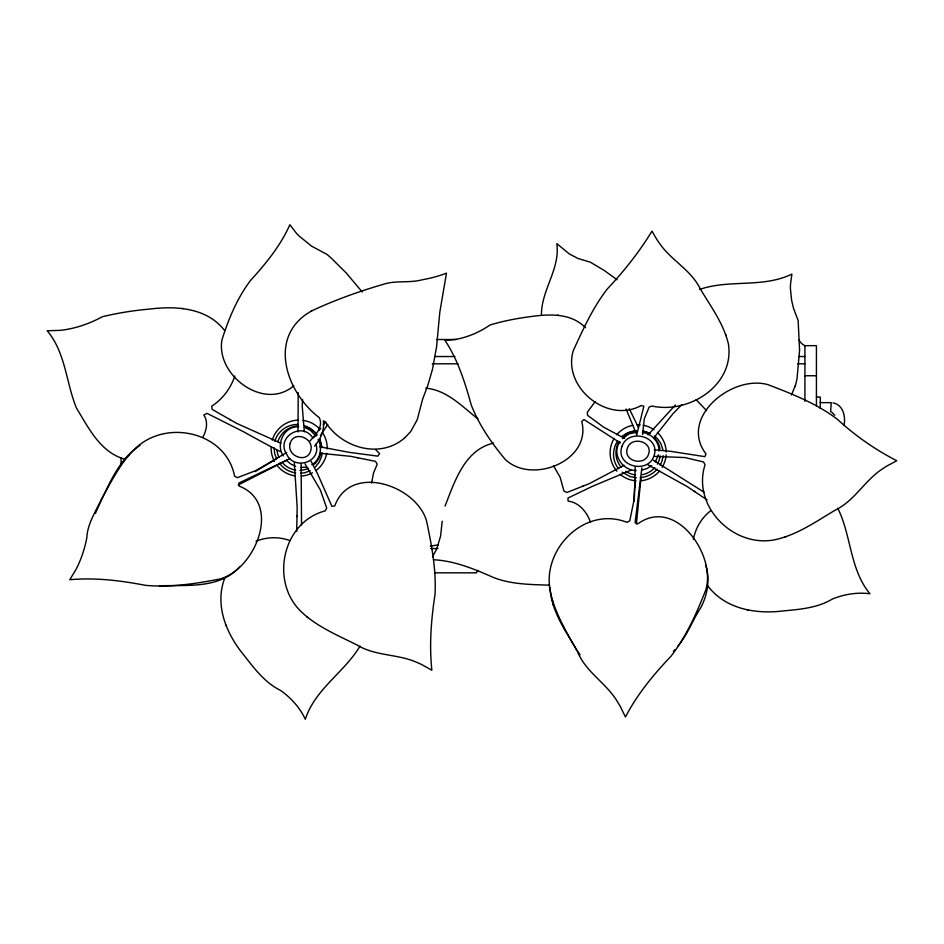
<?xml version="1.0" encoding="UTF-8"?>
<svg xmlns="http://www.w3.org/2000/svg" width="944" height="944" viewBox="0 0 944 944"><rect width="100%" height="100%" fill="white"/><g stroke="black" fill="none" stroke-linecap="round" stroke-linejoin="round"><path stroke-width="1.42" d="M305.042 463.858L320.405 490.066L326.707 508.084L325.22 510.869C283.176 521.867 270.291 579.38 299.401 609.895C315.272 626.049 336.807 634.852 356.761 644.846C375.441 656.41 397.943 653.708 417.555 662.688A97.975 24.721 30.6 0 0 421.508 664.446L431.856 670.252C429.19 645.035 431.148 619.701 434.983 594.732C436.376 569.787 431.62 544.9 426.499 520.699C415.985 485.098 350.413 463.008 334.778 505.89L331.899 506.338L317.845 474.443L311.036 461.156M634.793 487.01L635.135 467.221M296.687 531.507L297.171 507.247L294.316 462.702M541.443 314.399C541.526 289.666 560.323 268.946 556.818 243.611L569.35 253.983L578.011 258.479L590.425 262.22L604.136 270.397L617.093 279.743M442.217 521.206L440.541 536.251L437.261 547.296A68.853 8.921 -66.5 0 0 435.821 550.647L432.505 556.783M635.005 478.502L634.25 501.335M634.734 486.538L633.813 501.122L629.766 520.852L627.017 522.362C585.386 505.748 542.411 548.252 550.057 590.035C554.234 612.609 566.931 632.409 577.775 652.304C586.448 672.777 606.827 683.409 617.777 702.265A92.524 21.205 65 0 0 620.078 706.041L625.447 717.003C637.176 694.418 653.425 674.724 670.865 656.375C686.312 636.575 696.589 613.222 705.734 590.106C716.72 555.107 675.349 496.32 637.802 523.896L635.111 522.528L641.861 467.87M302.564 399.454L302.233 406.05L304.322 431.762M642.604 434.476L644.315 418.77L649.142 407.1L651.938 406.026C689.12 414.227 734.692 385.258 728.438 344.112C723.706 323.757 710.785 306.517 700.236 288.817C690.984 269.819 671.373 260.544 659.632 243.528A92.524 26.066 66.5 0 0 657.319 240.272L651.95 231.138C639.289 252.013 624.043 271.117 607.37 288.899C592.82 307.579 583.05 329.409 573.256 350.696C562.223 387.335 607.783 424.269 641.224 405.483L643.867 406.274L636.634 435.219M830.614 411.844L831.239 402.64L820.265 402.64M636.398 524.038L640.988 477.794M322.105 452.742L321.597 456.507L319.166 462.265L315.296 467.115M371.57 483.033L373.541 472.944L377.222 464.2L375.535 461.38L350.625 456.33L320.028 453.25M404.811 437.815L410.746 431.491L417.224 419.738L422.593 399.277L427.986 384.892L432.517 369.116L436.576 346.873L439.81 312.193L446.488 273.123C438.653 276.262 430.393 278.268 422.11 279.802C410.109 283.106 397.4 280.451 385.553 283.66C360.36 290.941 335.45 299.696 311.721 310.883C266.833 335.651 285.654 392.22 319.225 417.602C323.733 426.688 315.674 434.57 310.045 440.966M585.516 327.698C569.716 311.685 546.163 314.258 525.891 317.267C513.784 318.978 501.783 321.456 490.078 324.972C480.72 331.427 470.183 336.206 459.091 338.731A57.041 10.821 -9.6 0 0 455.374 339.451L444.954 340.324C457.993 359.983 465.038 382.639 471.304 405.141C479.115 425.107 491.576 443.102 505.205 459.386C531.767 484.968 591.9 460.814 581.74 421.472L583.982 419.549L620.279 442.913M693.38 539.366C695.468 528.133 701.675 517.666 710.773 510.692M663.195 455.681L661.838 461.758L660.057 465.085M658.475 454.866L655.348 461.887M791.485 395.017L795.804 384.255L797.078 378.296L799.58 350.224L798.128 320.476L793.597 308.582M445.013 506.102C454.737 481.523 464.578 449.604 493.688 443.09M707.339 585.245C724.662 609.01 755.637 614.343 783.095 610.933C799.981 609.364 817.48 607.995 832.278 599.086C844.125 594.26 857.176 592.077 869.908 593.764C849.624 569.126 851.476 535.614 837.729 508.179M624.657 438.441L603.617 427.172L587.569 415.336L587.333 412.209L595.109 401.707M224.896 577.728C214.17 604.962 226.489 634.144 244.071 655.384C254.514 668.73 265.063 682.795 280.557 690.43C291 697.817 299.873 707.634 305.313 719.281C315.131 688.908 344.359 672.411 360.065 646.05M224.778 330.766C207.267 307.732 176.316 305.738 149.919 309.054C133.871 310.434 117.929 312.96 102.271 316.736C90.659 323.155 77.963 327.662 64.853 329.751A88.948 9.381 -7.2 0 0 60.286 330.353L47.2 330.766C65.75 352.832 65.986 382.591 76.464 408.079C88.618 427.939 100.406 452.459 124.773 459.173M234.855 376.031C230.749 388.255 222.607 399.17 211.727 406.168L212.152 409.389L236.767 423.431L280.982 443.208M647.844 464.79L686.913 486.384L707.08 499.872M95.438 513.383L96.961 509.666M274.81 441.355C277.595 431.125 287.696 423.927 298.269 424.505M97.102 509.312C108.206 486.384 117.847 460.023 139.96 445.415M202.842 437.214C206.465 430.606 208.494 421.685 203.81 415.077L207.007 413.342L243.894 431.915A95.745 4.873 27 0 0 280.191 451.551M230.301 419.75L229.687 419.407M617.789 440.883C611.96 449.084 612.007 460.979 618.639 468.696M681.839 404.587L672.801 413.92L653.732 438.028M793.526 308.358L791.603 300.275L790.399 288.486A55.944 5.074 -89.6 0 0 790.447 284.71L791.898 274.067C762.823 288.298 729.665 279.094 699.693 289.395M795.261 385.86L794.942 386.792M619.948 441.686C611.216 453.592 622.143 470.643 636.173 470.513M320.429 435.609L321.939 433.296M322.671 432.163L327.804 424.281M362.201 291.956L346.07 272.804L331.096 257.972L327.108 254.467L311.508 246.101L298.835 235.776A52.84 9.239 47.8 0 0 296.215 233.038L289.867 224.719C280.521 245.782 265.795 263.659 250.455 280.569C237.192 298.115 228.601 318.895 222.017 339.628C215.35 375.169 264.497 411.56 293.832 385.648M314.564 446.111C320.712 439.043 324.689 430.145 323.344 420.8L325.562 422.18C341.905 447.869 379.936 459.244 404.492 438.063M306.894 616.88L307.768 617.612M678.111 645.731C687.704 634.403 692.577 620.279 700.566 607.983C707.646 595.027 710.183 579.321 705.64 565.078M314.069 437.119L316.606 433.768M319.119 430.464L320.759 428.293M323.226 425.036L325.692 421.791M675.385 405.035L648.08 434.842M289.773 458.666L238.82 483.092L239.127 486.089C282.527 502.916 255.446 569.279 219.94 579.002C195.538 583.746 170.321 587.664 145.329 585.315C120.466 580.513 95.132 577.433 69.773 579.722L76.11 569.303A85.751 15.399 -57.6 0 1 78.057 565.326C82.104 556.535 85.054 547.26 86.813 537.75C87.521 523.649 95.674 511.565 101.48 499.081C111.699 481.169 120.785 461.769 136.255 447.68C167.407 418.77 226.147 432.399 234.596 476.189L237.345 477.676L256.154 470.466L286.61 452.565M673.402 651.407L675.031 649.555M239.623 566.884C219.563 589.139 186.428 584.867 159.418 585.787M657.13 469.168C653 474.089 646.652 477.216 640.244 477.546M622.438 438.653L628.964 433.921L636.988 432.104M125.174 458.489L125.894 457.651M128.101 456.046L128.88 455.161M311.721 310.883L310.8 311.426M433.473 559.733C454.843 560.842 474.549 569.126 493.901 577.669C511.66 584.489 530.917 584.501 549.585 585.174M582.719 486.254L589.115 483.741L624.055 465.321M311.839 464.743C320.405 459.834 322.695 447.881 318.175 439.444M622.155 436.234L627.618 432.8L636.409 430.653M275.872 459.268L255.116 471.575M651.62 465.699L646.959 468.519L641.696 470.159M238.242 484.992L287.283 459.952M726.137 335.568L725.806 334.613M631.217 470.077L592.466 486.29L567.981 498.031L568.087 501.099C579.156 502.385 587.168 512.38 590.543 522.41M256.025 541.242C266.609 536.947 278.775 536.546 289.548 540.452M583.274 486.042L566.837 492.497L563.946 491.045L560.111 477.192L553.467 465.758M310.269 470.737L304.416 472.861L300.652 473.156M552.346 600.101L552.677 601.234M654.157 449.769L670.405 451.303L704.849 456.648L706.029 453.97C678.264 417.602 732.485 374.154 768.192 384.751C792.264 393.967 816.926 403.643 837.647 419.525C855.406 435.868 875.324 449.733 896.8 460.743L886.333 466.324A92.524 20.249 -26.8 0 1 882.711 468.72C864.586 480.402 854.745 500.804 834.933 510.315C815.817 521.713 796.842 535.071 774.753 539.779C733.323 548.016 691.657 506.126 705.062 464.708L703.516 461.958L684.943 457.557L654.593 456.377M550.045 587.652C551.19 610.78 565.279 630.627 576.867 650.086M438.228 544.877L430.334 546.139M225.569 624.574L225.982 625.648M297.006 515.813L296.994 516.628M785.597 536.912L784.511 537.266M298.752 426.759C284.014 425.815 275.542 444.211 283.212 455.952M357.776 457.769L357.162 457.651M300.806 467.457L305.998 467.15M436.411 339.51L456.412 339.51M799.108 340.17A12.661 12.661 0 0 0 804.913 345.657L816.43 345.657L816.43 405.991M434.653 356.525L454.973 356.525M799.108 356.525L804.913 356.525M432.199 363.806L458.1 363.806M797.715 363.806L804.913 363.806M804.913 375.747L816.43 375.747M816.43 397.046L820.265 397.046L820.265 408.551M430.759 548.535L437.957 548.535M425.779 388.161C446.819 390.025 462.147 406.463 477.841 418.853M557.597 315.213L558.565 315.331M182.074 308.428L183.254 308.582M319.674 446.76L349.186 452.341L377.824 456.141L379.547 453.545L375.559 449.568M642.451 432.399C651.478 433.556 659.455 441.816 659.006 451.138M295.637 472.885C289.265 472.059 283.212 468.401 279.483 463.185M642.864 430.901L650.168 433.272M636.35 477.782L629.978 476.567L622.249 472.189M747.176 609.918L748.297 610.143M832.962 402.876C843.027 404.598 845.8 416.41 844.054 425.048M831.711 412.068L834.697 415.277M304.534 425.673L310.375 428.423L315.39 432.576M305.266 427.762L310.151 430.169L316.016 435.951M295.59 466.371L290.705 463.976L286.48 460.424M704.082 492.202L653.331 460.2M694.029 491.14L694.701 491.588M654.416 436.01L657.319 438.464L660.859 443.621L662.865 449.497M706.584 410.664L696.176 399.713M312.901 438.169C302.764 420.977 275.4 437.143 286.657 454.182C294.056 470.82 321.939 462.253 315.886 444.01M577.645 651.289L580.053 654.853M629.282 408.646L638.498 427.726M626.073 408.988L636.457 434.098M319.709 439.043L322.116 447.68M276.698 458.819L274.775 454.005L273.961 447.633M552.842 603.948L553.16 605.021M301.525 524.852L301.136 463.469M298.21 392.645L297.985 431.986M804.913 345.657L804.913 401.33M121.068 458.029L121.068 465.345M320.453 454.477A22.219 22.219 0 0 1 314.423 464.271M308.428 468.318A22.219 22.219 0 0 1 299.991 470.336M295.649 470.077A22.219 22.219 0 0 1 283.011 463.398M278.964 457.403A22.219 22.219 0 0 1 277.052 450.418M277.866 441.78A22.219 22.219 0 0 1 298.328 425.933M305.502 426.841A22.219 22.219 0 0 1 317.16 435.101M319.355 438.854A22.219 22.219 0 0 1 321.361 447.303M326.73 453.297A28.049 28.049 0 0 1 316.205 470.419M312.499 472.802A28.049 28.049 0 0 1 301.301 476.106M295.448 475.941A28.049 28.049 0 0 1 276.875 465.168M274.48 461.474A28.049 28.049 0 0 1 271.117 447.35M272.273 440.116A28.049 28.049 0 0 1 298.481 420.092M302.859 420.328A28.049 28.049 0 0 1 319.544 428.859M322.305 432.281A28.049 28.049 0 0 1 327.202 448.919M660.175 455.928A22.219 22.219 0 0 1 657.331 464.129M654.758 467.646A22.219 22.219 0 0 1 642.333 474.69M635.111 474.867A22.219 22.219 0 0 1 625.683 471.245M621.353 467.386A22.219 22.219 0 0 1 619.016 441.591M623.654 436.045A22.219 22.219 0 0 1 634.014 431.03M642.675 431.101A22.219 22.219 0 0 1 649.437 433.709M654.994 438.346A22.219 22.219 0 0 1 659.998 448.695M666.145 454.914A28.049 28.049 0 0 1 662.169 467.398M659.596 470.962A28.049 28.049 0 0 1 640.528 480.815M636.114 480.838A28.049 28.049 0 0 1 620.066 474.289M616.939 471.198A28.049 28.049 0 0 1 614.178 438.323M616.739 434.759A28.049 28.049 0 0 1 632.917 425.307M637.294 424.824A28.049 28.049 0 0 1 640.221 424.883M643.135 425.248A28.049 28.049 0 0 1 653.944 429.662M657.378 432.411A28.049 28.049 0 0 1 666.216 451.987M477.971 570.318A12.661 12.661 0 0 0 476.425 572.831L434.983 572.831A12.661 12.661 0 0 0 434.653 572.17M290.127 443.515C286.256 455.94 307.166 464.2 310.729 450.63C314.6 438.193 293.69 429.945 290.127 443.515M622.025 446.311C614.662 465.982 647.513 474.738 653.897 456.117C661.26 436.458 628.409 427.691 622.025 446.311M627.441 447.987C622.592 460.967 644.268 466.749 648.481 454.453C653.342 441.473 631.654 435.691 627.441 447.987"/></g></svg>
